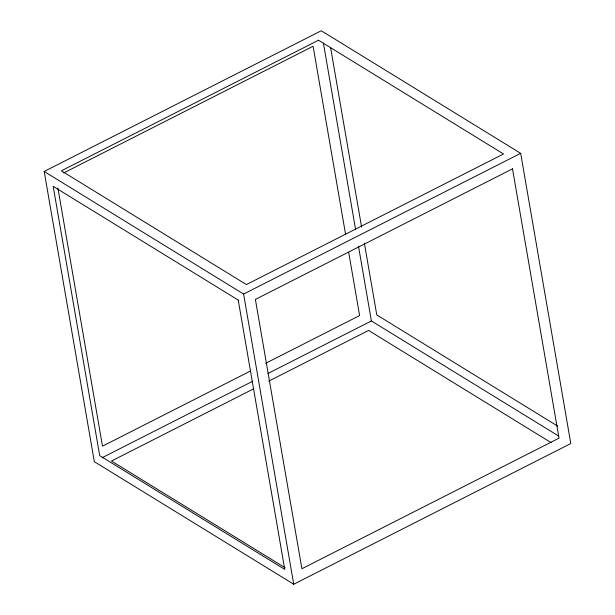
<?xml version="1.0" encoding="UTF-8"?>
<svg xmlns="http://www.w3.org/2000/svg" width="615" height="615" viewBox="0 0 615 615"><rect width="100%" height="100%" fill="white"/><g stroke="black" fill="none" stroke-linecap="round" stroke-linejoin="round"><path stroke-width="0.92" d="M44.195 171.47L321.268 30.75L520.674 153.327L570.805 443.53L293.732 584.25L94.326 461.673L44.195 171.47L243.602 294.047L293.732 584.25M63.668 172.946L313.096 46.263L345.576 234.307M243.602 294.047L520.674 153.327M250.274 371.106L102.497 446.159L57.933 188.19M265.649 363.296L359.614 315.572L348.682 252.258M102.021 457.768L252.527 381.323M267.925 373.505L371.399 320.953L558.543 435.997M253.28 389.003L111.476 461.019L285.114 567.753M268.655 381.192L368.6 330.432L551.201 442.677M557.744 426.164L376.772 314.918L364.364 243.102M330.578 47.501L361.589 227.035M323.39 43.042L355.555 229.257M358.499 246.277L371.399 320.953M318.47 40.229L61.354 170.816L246.4 284.568L503.524 153.981L318.47 40.229M512.503 168.841L255.386 299.428L301.904 568.737L559.027 438.149L512.503 168.841M238.228 300.082L53.182 186.33L99.699 455.638L284.745 569.39L238.228 300.082"/></g></svg>
